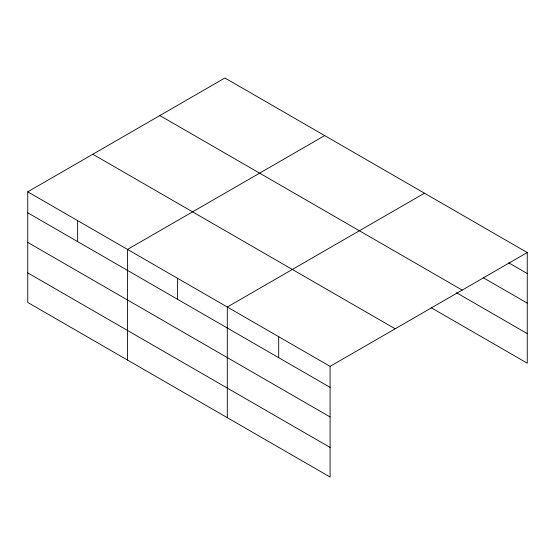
<?xml version="1.0" encoding="UTF-8"?>
<svg xmlns="http://www.w3.org/2000/svg" width="555" height="555" viewBox="0 0 555 555"><rect width="100%" height="100%" fill="white"/><g stroke="black" fill="none" stroke-linecap="round" stroke-linejoin="round"><path stroke-width="0.83" d="M27.75 191.815L330.093 366.369L330.093 477.016L27.75 302.461L27.75 191.815L224.907 77.984L527.25 252.539L527.25 363.185L431.159 307.706M324.682 135.587L127.525 249.417L127.525 360.063M424.457 193.196L227.293 307.019L227.293 417.665M330.093 366.369L527.25 252.539M508.63 262.779L527.25 273.532M483.301 277.743L527.25 303.113M159.847 115.551L462.19 290.105M456.488 292.742L527.25 333.597M92.81 154.248L395.153 328.81M27.75 212.801L330.093 387.355M27.75 242.389L330.093 416.944M27.75 272.873L330.093 447.427M278.693 336.698L278.693 357.684M177.406 278.221L177.406 299.207M77.638 220.619L77.638 241.605"/></g></svg>
